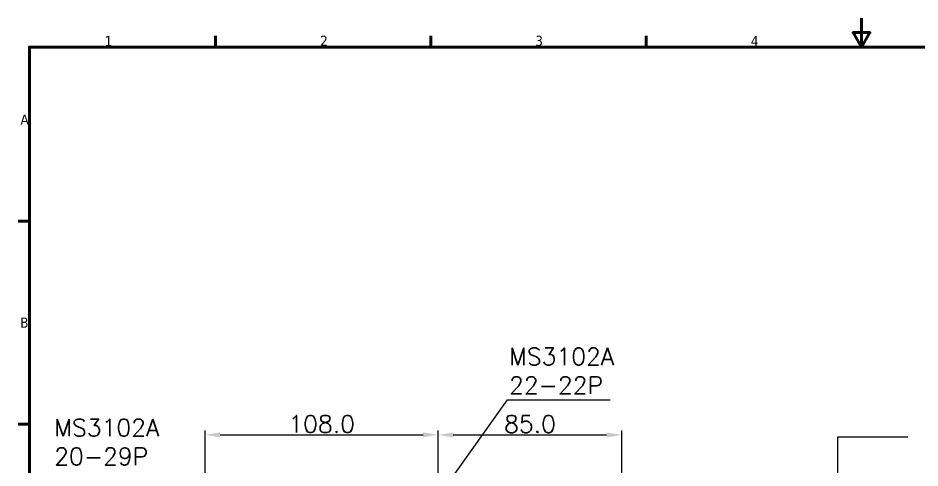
# Model space of a CAD drawing. Header units: millimetres. Extents: x 33 to 1847, y -85 to 592.
# Drawn here: x 41.5 to 459.1, y 383.6 to 591.8 of the extents above; entities that cross this region are included whole.
import ezdxf

# ---------------------------------------------------------------- set-up
doc = ezdxf.new("R2010")
doc.units = ezdxf.units.MM
for name, color, linetype, lineweight in [('경계(ISO)', 7, 'Continuous', 70), ('문자', 7, 'Continuous', 20), ('외형선', 7, 'Continuous', 35)]:
    doc.layers.add(name, color=color, linetype=linetype, lineweight=lineweight)
doc.styles.get("Standard").update_dxf_attribs({"font": 'romans.shx', "bigfont": 'whgtxt.shx'})
doc.styles.add('주 텍스트 (ISO)', font='')
doc.styles.get('주 텍스트 (ISO)').set_extended_font_data('Tahoma')
doc.dimstyles.new('Annotative', dxfattribs={"dimtxt": 8, "dimasz": 7, "dimexe": 2, "dimexo": 1, "dimgap": 1, "dimtad": 1, "dimdec": 1, "dimzin": 0, "dimdsep": 46, "dimtxsty": 'Standard', "dimcen": 0.09, "dimclrd": 7, "dimclre": 7, "dimadec": 0, "dimazin": 0, "dimtfac": 1, "dimtdec": 1, "dimtmove": 0, "dimatfit": 3, "dimfxl": 1, "dimtolj": 1, "dimtzin": 0, "dimarcsym": 0})

# ---------------------------------------------------------------- blocks, each defined once
blk = doc.blocks.new('*D30')
at = {"layer": 'Defpoints', "color": 0}
for p in [(236.06, 398.92), (236.06, 375.06), (128.08, 323.94)]:
    blk.add_point(p, dxfattribs=at)
at = {"layer": '외형선', "color": 7, "lineweight": -2}
for p, q in [((128.08, 324.94), (128.08, 400.92)), ((135.08, 398.92), (229.06, 398.92)), ((236.06, 376.06), (236.06, 400.92))]:
    blk.add_line(p, q, dxfattribs=at)
at = {"layer": '외형선', "color": 7}
for points in [[(135.08, 400.09), (135.08, 397.76), (128.08, 398.92)], [(229.06, 400.09), (229.06, 397.76), (236.06, 398.92)]]:
    blk.add_solid(points, dxfattribs=at)
at = {"layer": '외형선', "color": 0, "insert": (182.07, 403.92), "char_height": 8, "attachment_point": 5}
blk.add_mtext('\\A1;108.0', dxfattribs=at)
blk = doc.blocks.new('*D31')
at = {"layer": 'Defpoints', "color": 0}
for p in [(321.06, 398.86), (236.06, 375.12), (321.06, 321.68)]:
    blk.add_point(p, dxfattribs=at)
at = {"layer": '외형선', "color": 7, "lineweight": -2}
for p, q in [((236.06, 376.12), (236.06, 400.86)), ((243.06, 398.86), (314.06, 398.86)), ((321.06, 322.68), (321.06, 400.86))]:
    blk.add_line(p, q, dxfattribs=at)
at = {"layer": '외형선', "color": 7}
for points in [[(243.06, 400.03), (243.06, 397.69), (236.06, 398.86)], [(314.06, 400.03), (314.06, 397.69), (321.06, 398.86)]]:
    blk.add_solid(points, dxfattribs=at)
at = {"layer": '외형선', "color": 0, "insert": (278.56, 403.86), "char_height": 8, "attachment_point": 5}
blk.add_mtext('\\A1;85.0', dxfattribs=at)
blk = doc.blocks.new('경계 Default Border')
at = {"layer": '경계(ISO)'}
for p, q in [((74.25, 410), (74.25, 413.9)), ((148.5, 410), (148.5, 413.9)), ((222.75, 410), (222.75, 413.9)), ((10, 350), (6.1, 350)), ((10, 280), (6.1, 280))]:
    blk.add_line(p, q, dxfattribs=at)
at = {"layer": '경계(ISO)', "flags": 128}
for points in [[(297, 420), (297, 410), (294.11, 415), (299.89, 415), (297, 410)], [(10, 10), (10, 410), (584, 410), (584, 10), (10, 10)]]:
    blk.add_lwpolyline(points, dxfattribs=at)
at = {"layer": '경계(ISO)', "char_height": 3.5, "attachment_point": 7, "style": '주 텍스트 (ISO)'}
for s, insert in [('1', (35.98, 410.32)), ('2', (110.29, 410.4)), ('3', (184.51, 410.33)), ('4', (258.85, 410.33)), ('A', (6.94, 383.25)), ('B', (6.85, 313.25))]:
    blk.add_mtext(s, dxfattribs=dict(at, insert=insert))

msp = doc.modelspace()

# ---------------------------------------------------------------- block references
at = {"xscale": 1.342575, "yscale": 1.342575, "zscale": 1.342575}
msp.add_blockref('경계 Default Border', (33.31, 27.93), dxfattribs=at)

# ---------------------------------------------------------------- texts
at = {"layer": '문자', "color": 7, "char_height": 8, "attachment_point": 1}
for s, width, insert in [('MS3102A 22-22P', 50.3336, (268.86, 439.17)), ('MS3102A 20-29P ', 49.4975, (58.24, 406.24))]:
    msp.add_mtext_dynamic_manual_height_columns(s, width=width, gutter_width=1, heights=[0], dxfattribs=dict(at, insert=insert))

# ---------------------------------------------------------------- dimensions: what is measured, and where the dimension line sits
at = {"layer": '외형선'}
dim = msp.add_linear_dim(base=(236.06, 398.92), p1=(128.08, 323.94), p2=(236.06, 375.06), dimstyle='Annotative', dxfattribs=at)
dim.commit()
dim.dimension.update_dxf_attribs({"geometry": '*D30', "text_midpoint": (182.07, 403.92)})
dim = msp.add_linear_dim(base=(321.06, 398.86), p1=(236.06, 375.12), p2=(321.06, 321.68), dimstyle='Annotative', dxfattribs=at)
dim.commit()
dim.dimension.update_dxf_attribs({"geometry": '*D31', "text_midpoint": (278.56, 398.86), "dimtype": 128})

# ---------------------------------------------------------------- leaders
at = {"layer": '외형선', "color": 7}
msp.add_leader([(236.06, 370.06), (268.16, 415.19), (315.63, 415.19)], dimstyle='Annotative', dxfattribs=at)
at = {"layer": '외형선'}
msp.add_leader([(421.09, 248.86), (421.09, 397.99), (453.53, 397.99)], dimstyle='Annotative', dxfattribs=at)

doc.saveas('drawing.dxf')
